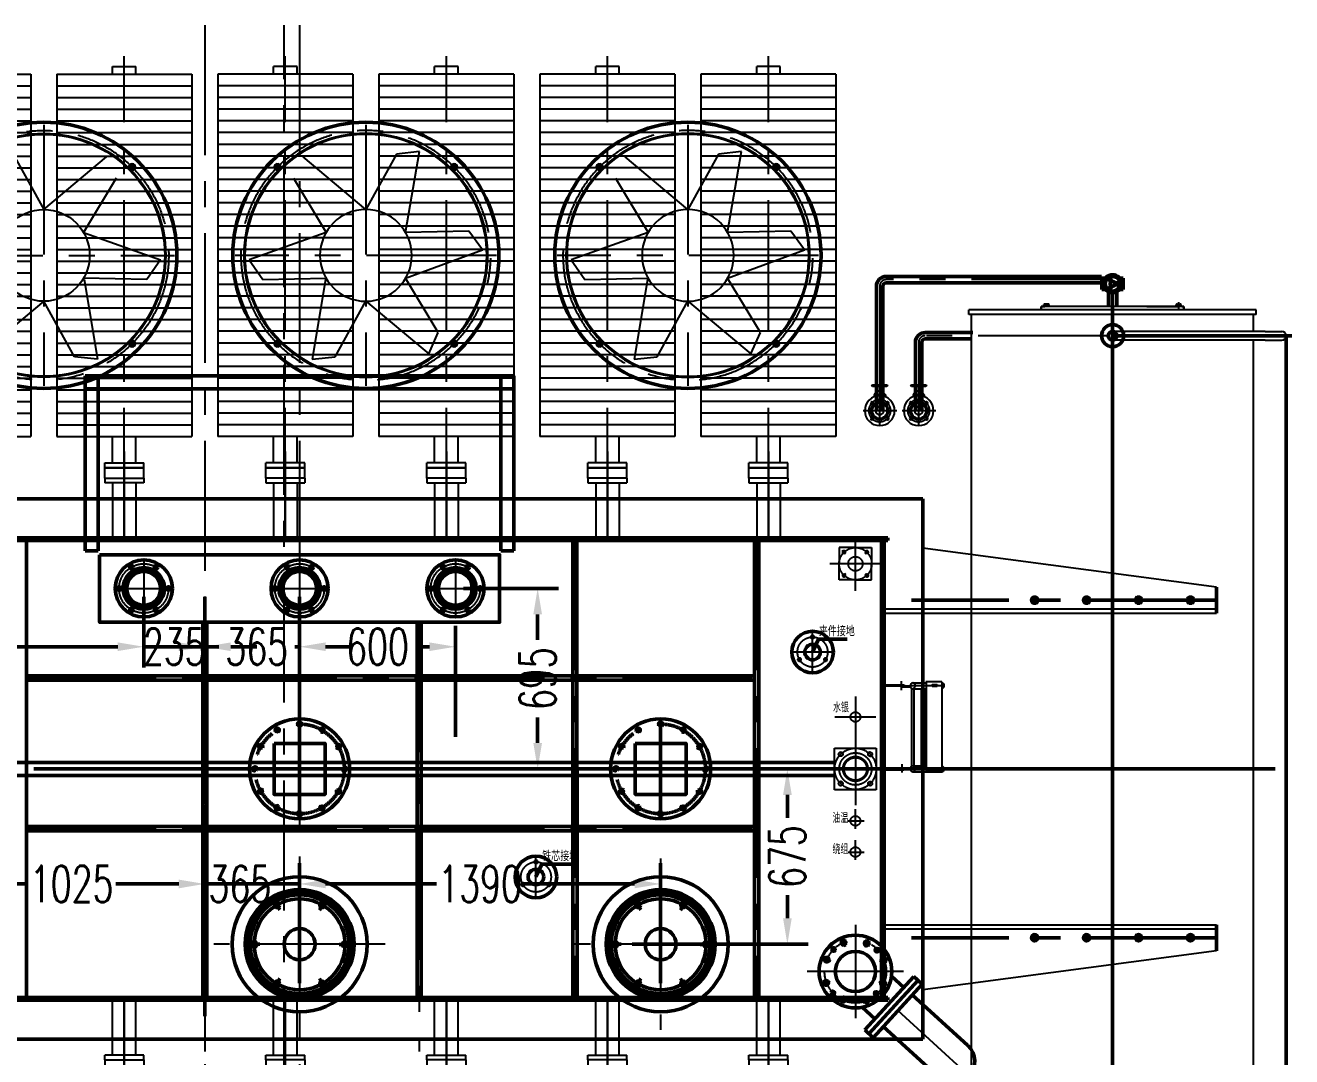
# Model space of a CAD drawing. Header units: millimetres. Extents: x -1000 to 22760, y -400 to 16400.
# Drawn here: x 2953 to 7829, y 2779 to 6750 of the extents above; entities that cross this region are included whole.
import ezdxf

# ---------------------------------------------------------------- set-up
doc = ezdxf.new("R2010")
doc.units = ezdxf.units.MM
doc.header["$LTSCALE"] = 400
for name, pattern in [('CENTER', [2, 1.25, -0.25, 0.25, -0.25]), ('DASHED', [0.75, 0.5, -0.25]), ('DIVIDE', [1.25, 0.5, -0.25, 0, -0.25, 0, -0.25]), ('F', [0.75, 0.5, -0.25]), ('PHANTOM', [2.5, 1.25, -0.25, 0.25, -0.25, 0.25, -0.25])]:
    doc.linetypes.add(name, pattern=pattern)
for name, color, linetype, lineweight in [('04', 2, 'F', 25), ('0粗实线层', 7, 'Continuous', 50), ('1.粗实线', 1, 'Continuous', 50), ('1虚线层', 5, 'DASHED', 25), ('2.点划线', 2, 'CENTER', 18), ('2中心线层', 1, 'CENTER', 25), ('3双点划线层', 4, 'PHANTOM', 25), ('4细实线层', 2, 'Continuous', 25), ('5文字层', 6, 'Continuous', 25), ('细实线', 3, 'Continuous', 20)]:
    doc.layers.add(name, color=color, linetype=linetype, lineweight=lineweight)
for name, color, linetype in [('1轮廓实线层', 7, 'Continuous'), ('2', 2, 'CENTER'), ('3中心线层', 1, 'CENTER'), ('4', 2, 'Continuous'), ('5', 3, 'Continuous'), ('6', 4, 'DIVIDE')]:
    doc.layers.add(name, color=color, linetype=linetype)
doc.styles.get("Standard").update_dxf_attribs({"font": 'txt.shx', "width": 0.67, "bigfont": 'hztxt.shx'})
doc.styles.add('TH_GBDIM', font='txt.shx', dxfattribs={"width": 0.67, "bigfont": 'hztxt.shx'})
doc.dimstyles.new('TH_GBDIM', dxfattribs={"dimscale": 40, "dimtxt": 3.5, "dimasz": 2.5, "dimexe": 2, "dimexo": 0, "dimgap": 1.5, "dimtad": 0, "dimtoh": 1, "dimdec": 1, "dimdsep": 46, "dimtxsty": 'TH_GBDIM', "dimcen": 2.5, "dimclrd": 3, "dimclre": 3, "dimclrt": 6, "dimadec": 0, "dimazin": 2, "dimtfac": 0.714286, "dimtdec": 1, "dimtmove": 0, "dimatfit": 3, "dimfxl": 0, "dimtzin": 0, "dimlwd": -1, "dimlwe": -1, "dimarcsym": 0})

# ---------------------------------------------------------------- blocks, each defined once
blk = doc.blocks.new('A$C68DA77BB')
at = {"layer": '0粗实线层', "color": 0}
for p, q in [((0, 2080), (5530, 2080)), ((5530, 0), (5530, 2080)), ((0, 0), (5530, 0))]:
    blk.add_line(p, q, dxfattribs=at)
at = {"layer": '0粗实线层', "color": 6}
for p, q in [((135, 1930), (5395, 1930)), ((135, 1920), (5395, 1920)), ((5370, 160), (5370, 1920)), ((5380, 160), (5380, 1920)), ((5395, 1920), (5395, 1930)), ((135, 160), (5395, 160)), ((5395, 150), (135, 150)), ((5395, 160), (5395, 150))]:
    blk.add_line(p, q, dxfattribs=at)
blk = doc.blocks.new('A$C7B5F6B6B')
at = {"layer": '0粗实线层'}
h = blk.add_hatch(color=256, dxfattribs=at)
edge = h.paths.add_edge_path()
edge.add_arc((330, 330), 210, 0, 360)
edge = h.paths.add_edge_path(flags=16)
edge.add_arc((330, 330), 204, 0, 360)
at = {"layer": '0粗实线层', "color": 1, "linetype": 'CENTER'}
for p, q in [((232.5, 498.9), (253.9, 461.8)), ((427.8, 498.8), (406.4, 461.7)), ((134.7, 329.8), (177.5, 329.8)), ((525.3, 329.5), (482.5, 329.5)), ((232.2, 160.6), (253.6, 197.7)), ((427.5, 160.5), (406.1, 197.6))]:
    blk.add_line(p, q, dxfattribs=at)
at = {"layer": '0粗实线层'}
for centre, radius in [((330, 330), 260), ((330, 330), 210), ((330, 330), 204), ((330, 330), 190), ((242.5, 481), 10), ((417.5, 481), 10), ((330, 330), 60), ((155, 329.4), 10), ((505, 329.4), 10), ((242.5, 177.8), 10), ((417.5, 177.8), 10)]:
    blk.add_circle(centre, radius, dxfattribs=at)
at = {"layer": '0粗实线层', "color": 6}
blk.add_circle((330, 330), 200, dxfattribs=at)
at = {"layer": '0粗实线层', "color": 1}
blk.add_circle((330, 329.4), 175, dxfattribs=at)
at = {"layer": '2中心线层'}
for p, q in [((330, 660), (330, 0)), ((330, 640), (330, 20)), ((330, 624.9), (330, 119.9)), ((330, 527.9), (330, 141.9)), ((330, 480), (330, 180)), ((330, 444.9), (330, 144.9)), ((660, 330), (0, 330)), ((640, 330), (20, 330)), ((500, 330), (180, 330))]:
    blk.add_line(p, q, dxfattribs=at)
blk = doc.blocks.new('A$C51266F9E')
at = {"layer": '2中心线层'}
for p, q in [((260, -110), (260, 1744.1)), ((260, 222.5), (260, -110))]:
    blk.add_line(p, q, dxfattribs=at)
at = {"layer": '4'}
for p, q in [((0, 1675), (0, 280)), ((520, 1675), (0, 1675)), ((215, 1675), (215, 1705)), ((305, 1705), (215, 1705)), ((305, 1675), (305, 1705)), ((520, 1675), (520, 280)), ((520, 1630), (0, 1630)), ((520, 1585), (0, 1585)), ((520, 1540), (0, 1540)), ((520, 1495), (0, 1495)), ((520, 1450), (0, 1450)), ((520, 1405), (0, 1405)), ((520, 1360), (0, 1360)), ((520, 1315), (0, 1315)), ((520, 1270), (0, 1270)), ((520, 1225), (0, 1225)), ((520, 1180), (0, 1180)), ((520, 1135), (0, 1135)), ((520, 1090), (0, 1090)), ((520, 1045), (0, 1045)), ((520, 1000), (0, 1000)), ((520, 955), (0, 955)), ((520, 910), (0, 910)), ((520, 865), (0, 865)), ((520, 820), (0, 820)), ((520, 775), (0, 775)), ((520, 730), (0, 730)), ((520, 685), (0, 685)), ((520, 640), (0, 640)), ((520, 595), (0, 595)), ((520, 550), (0, 550)), ((520, 505), (0, 505)), ((520, 460), (0, 460)), ((520, 415), (0, 415)), ((520, 370), (0, 370)), ((520, 325), (0, 325)), ((520, 280), (0, 280)), ((215, 178), (215, 280)), ((305, 178), (305, 280)), ((335, 178), (185, 178)), ((185, 160), (185, 178)), ((335, 160), (185, 160)), ((185, 160), (335, 160)), ((185, 120), (185, 160)), ((335, 160), (335, 178)), ((335, 120), (335, 160)), ((185, 120), (185, 102)), ((335, 120), (185, 120)), ((185, 102), (335, 102)), ((215, 102), (215, -110)), ((305, 102), (305, -110)), ((335, 120), (335, 102))]:
    blk.add_line(p, q, dxfattribs=at)
blk = doc.blocks.new('风机DBF-5Q8')
at = {"color": 2}
for radius in [469.9, 465.5]:
    blk.add_circle((0, 0), radius, dxfattribs=at)
at = {"layer": '04', "color": 2, "linetype": 'ByBlock'}
for p, q in [((-153, 88.4), (-206.1, 400)), ((-206.1, 400), (-118, 390.2)), ((-118, 390.2), (0, 176.7)), ((0, 176.7), (241.4, 380)), ((278.9, 297.3), (153, 88.4)), ((-449.5, 20.9), (-396.9, 92.9)), ((-396.9, 92.9), (-153, 88.4)), ((153, 88.4), (449.7, -17.6)), ((-153, -88.4), (-449.5, 20.9)), ((449.7, -17.6), (396.9, -92.9)), ((-278.9, -297.3), (-153, -88.4)), ((396.9, -92.9), (153, -88.4)), ((155.6, -93.3), (206.5, -399.3)), ((0, -176.7), (-242.8, -378.9)), ((118, -390.2), (0, -176.7)), ((-242.8, -378.9), (-278.9, -297.3)), ((206.5, -399.3), (118, -390.2))]:
    blk.add_line(p, q, dxfattribs=at)
blk.add_circle((0, 0), 176.7, dxfattribs=at)
at = {"layer": '0粗实线层'}
for centre, radius in [((0, 0), 512.5), ((-340.1, 340.1), 9.5), ((340.1, 340.1), 9.5), ((-340.1, -340.1), 9.5), ((340.1, -340.1), 9.5)]:
    blk.add_circle(centre, radius, dxfattribs=at)
at = {"layer": '2中心线层'}
for p, q in [((0, 503), (0, -503)), ((-503, 0), (503, 0))]:
    blk.add_line(p, q, dxfattribs=at)
blk.add_circle((0, 0), 481, dxfattribs=at)
blk = doc.blocks.new('A$C459C2F64')
at = {"layer": '1轮廓实线层'}
blk.add_hatch(color=256, dxfattribs=at).paths.add_polyline_path([(1402.8, 4173.4), (1397.8, 4169.1), (1397.8, 4173.4)])
at = {"layer": '0粗实线层', "color": 4}
for centre, radius in [((854.8, 4091.4), 42.5), ((854.8, 4091.4), 16.7), ((854.8, 406.4), 57.5), ((854.8, 406.4), 16.7)]:
    blk.add_circle(centre, radius, dxfattribs=at)
at = {"layer": '1.粗实线'}
for p, q in [((813.7, 4291.4), (813.7, 4313.7)), ((813.7, 4313.7), (828.1, 4313.7)), ((813.7, 4291.4), (813.7, 4269)), ((837.7, 4313.9), (847.4, 4297.1)), ((843.8, 4317.5), (853.5, 4300.7)), ((882.9, 4294.9), (863.5, 4294.9)), ((895.9, 4313.7), (881.5, 4313.7)), ((895.9, 4291.4), (895.9, 4313.7)), ((895.9, 4291.4), (895.9, 4269)), ((813.7, 4269), (828.1, 4269)), ((837.7, 4268.8), (847.4, 4285.6)), ((838.8, 4203.4), (838.8, 4265.4)), ((843.8, 4265.3), (853.5, 4282)), ((854.8, 530.9), (854.8, 4265.4)), ((882.9, 4287.8), (863.5, 4287.8)), ((870.8, 4203.4), (870.8, 4265.4)), ((895.9, 4269), (881.5, 4269)), ((854.8, 4091.4), (1544.4, 4091.4)), ((1481.3, 2423.4), (0, 2423.4)), ((301.8, 661.4), (301.8, 673.4)), ((854.8, 406.4), (1295.2, 406.4)), ((730.4, 281.4), (730.4, 0)), ((979.2, 281.4), (979.2, 0)), ((730.4, 0), (979.2, 0))]:
    blk.add_line(p, q, dxfattribs=at)
for radius in [34.8, 28.3, 9.41]:
    blk.add_circle((854.8, 4291.4), radius, dxfattribs=at)
at = {"layer": '1轮廓实线层'}
for p, q in [((579.8, 4191.4), (579.8, 4203.4)), ((1129.8, 4203.4), (579.8, 4203.4)), ((579.8, 4191.4), (579.8, 4203.4)), ((579.8, 4203.4), (594.2, 4203.4)), ((579.8, 4191.4), (579.8, 4203.4)), ((579.8, 4203.4), (579.8, 4191.4)), ((588.2, 4205.9), (588.2, 4203.4)), ((600.2, 4205.9), (588.2, 4205.9)), ((590.2, 4205.9), (590.2, 4212.2)), ((590.2, 4205.9), (610.1, 4205.9)), ((600.2, 4213.4), (592.7, 4213.4)), ((593.4, 4205.9), (593.4, 4203.4)), ((595.2, 4205.9), (595.2, 4212.2)), ((612.2, 4203.4), (599.8, 4203.4)), ((600.2, 4215.9), (600.2, 4201.6)), ((607.6, 4213.4), (600.2, 4213.4)), ((600.2, 4205.9), (612.2, 4205.9)), ((605.1, 4205.9), (605.1, 4212.2)), ((606.9, 4205.9), (606.9, 4203.4)), ((610.1, 4205.9), (610.1, 4212.2)), ((612.2, 4205.9), (612.2, 4203.4)), ((987.3, 4203.4), (1103.4, 4203.4)), ((1097.4, 4205.9), (1097.4, 4203.4)), ((1109.4, 4205.9), (1097.4, 4205.9)), ((1097.4, 4203.4), (1109.4, 4203.4)), ((1099.5, 4205.9), (1099.5, 4212.2)), ((1119.4, 4205.9), (1099.5, 4205.9)), ((1102, 4213.4), (1109.4, 4213.4)), ((1102.7, 4205.9), (1102.7, 4203.4)), ((1104.5, 4205.9), (1104.5, 4212.2)), ((1109.4, 4196.4), (1109.4, 4220.9)), ((1109.4, 4213.4), (1116.9, 4213.4)), ((1109.4, 4205.9), (1121.4, 4205.9)), ((1114.4, 4205.9), (1114.4, 4212.2)), ((1116.2, 4205.9), (1116.2, 4203.4)), ((1119.4, 4205.9), (1119.4, 4212.2)), ((1121.4, 4205.9), (1121.4, 4203.4)), ((1121.4, 4203.4), (1129.8, 4203.4)), ((1129.8, 4191.4), (1129.8, 4203.4)), ((1129.8, 4203.4), (1129.8, 4191.4)), ((1407.8, 4191.4), (301.8, 4191.4)), ((301.8, 4173.4), (301.8, 4191.4)), ((1407.8, 4173.4), (301.8, 4173.4)), ((311.8, 673.4), (311.8, 4173.4)), ((1397.8, 4108.1), (1397.8, 4173.4)), ((1407.8, 4173.4), (1407.8, 4191.4)), ((1397.8, 4108.1), (854.8, 4108.1)), ((1442.8, 4108.1), (1397.8, 4108.1)), ((1442.8, 4108.1), (1507, 4108.1)), ((1397.8, 4074.6), (854.8, 4074.6)), ((1442.8, 4074.6), (1397.8, 4074.6)), ((1397.8, 673.4), (1397.8, 4074.6)), ((1442.8, 4074.6), (1507, 4074.6)), ((1407.8, 673.4), (301.8, 673.4)), ((1407.8, 661.4), (301.8, 661.4)), ((527.3, 581.4), (527.3, 661.4)), ((607.3, 581.4), (607.3, 661.4)), ((1102.3, 581.4), (1102.3, 661.4)), ((1182.3, 581.4), (1182.3, 661.4)), ((1407.8, 661.4), (1407.8, 673.4)), ((607.3, 589.4), (527.3, 589.4)), ((1102.3, 589.4), (1182.3, 589.4)), ((1154.8, 581.4), (527.3, 581.4)), ((527.3, 569.4), (527.3, 581.4)), ((1182.3, 569.4), (527.3, 569.4)), ((554.8, 569.4), (554.8, 297.4)), ((854.8, 581.4), (1182.3, 581.4)), ((1154.8, 423.1), (1154.8, 569.4)), ((1182.3, 581.4), (1182.3, 569.4)), ((1255.2, 423.1), (854.8, 423.1)), ((1255.2, 389.6), (854.8, 389.6)), ((1154.8, 297.4), (1154.8, 389.6)), ((546.2, 281.4), (546.2, 297.4)), ((854.8, 297.4), (546.2, 297.4)), ((633.7, 297.4), (633.7, 281.4)), ((854.8, 297.4), (1163.4, 297.4)), ((1163.4, 281.4), (1163.4, 297.4)), ((854.8, 281.4), (546.2, 281.4)), ((854.8, 281.4), (573.8, 281.4)), ((615.8, 281.4), (615.8, 253.5)), ((615.8, 253.5), (626.3, 253.5)), ((618.5, 253.5), (618.5, 242.2)), ((636.7, 253.5), (626.3, 253.5)), ((634, 253.5), (634, 242.2)), ((636.7, 281.4), (636.7, 253.5)), ((771.1, 281.4), (771.1, 257.4)), ((771.1, 269.4), (854.8, 269.4)), ((771.1, 257.4), (854.8, 257.4)), ((802, 265.4), (795.2, 220.8)), ((854.8, 281.4), (1163.4, 281.4)), ((938.5, 269.4), (854.8, 269.4)), ((938.5, 257.4), (854.8, 257.4)), ((908.8, 257.4), (900.8, 204.7)), ((938.5, 281.4), (938.5, 257.4)), ((618.5, 242.2), (626.3, 242.2)), ((634, 242.2), (626.3, 242.2)), ((771.2, 204.1), (768.6, 187)), ((845, 192.9), (771.2, 204.1)), ((782.3, 210.2), (781.1, 202.6)), ((795.2, 220.8), (782.3, 210.2)), ((782.3, 210.2), (846.2, 200.5)), ((795.2, 220.8), (848, 212.7)), ((910, 190.8), (846.2, 200.5)), ((900.8, 204.7), (848, 212.7)), ((900.8, 204.7), (910, 190.8)), ((903.4, 221.7), (905.8, 221.3)), ((907.3, 231), (904.9, 231.4)), ((905.8, 221.3), (907.3, 231)), ((906.1, 223), (908.8, 222.6)), ((907.1, 229.4), (909.7, 229)), ((908.8, 222.6), (909.2, 225.8)), ((909.7, 229), (909.2, 225.8)), ((768.6, 187), (842.4, 175.8)), ((769.7, 194.2), (843.5, 183)), ((916.2, 164.5), (842.4, 175.8)), ((917.3, 171.8), (843.5, 183)), ((845, 192.9), (918.8, 181.7)), ((910, 190.8), (908.9, 183.2)), ((918.8, 181.7), (916.2, 164.5))]:
    blk.add_line(p, q, dxfattribs=at)
for centre, radius, start, end in [((592.7, 4210.1), 3.3, 41.2209, 138.7791), ((600.2, 4201.9), 11.5, 64.4539, 115.5461), ((607.6, 4210.1), 3.3, 41.2209, 138.7791), ((1102, 4210.1), 3.3, 41.2209, 138.7791), ((1109.4, 4201.9), 11.5, 64.4539, 115.5461), ((1116.9, 4210.1), 3.3, 41.2209, 138.7791), ((1507, 4091.4), 16.7, 270, 90), ((1255.2, 406.4), 16.7, 270, 90)]:
    blk.add_arc(centre, radius, start, end, dxfattribs=at)
at = {"layer": '2.点划线', "ltscale": 0.02}
for p, q in [((854.8, 307), (854.8, 669.3)), ((564.8, 549.3), (564.8, 617.7)), ((1144.8, 540.6), (1144.8, 618.7))]:
    blk.add_line(p, q, dxfattribs=at)
at = {"layer": '3中心线层'}
for p, q in [((626.3, 315.9), (626.3, 234.5)), ((836.5, 137.1), (854.8, 257.4)), ((911.7, 225.4), (901.5, 226.9))]:
    blk.add_line(p, q, dxfattribs=at)
blk = doc.blocks.new('A$C1DED59E8')
at = {"color": 1, "linetype": 'CENTER'}
for p, q in [((1132, 629.7), (-42, 629.7)), ((1132, -670.3), (-42, -670.3))]:
    blk.add_line(p, q, dxfattribs=at)
at = {"layer": '0粗实线层', "color": 3}
for p, q in [((1132, 579.7), (1132, 679.7)), ((1132, -620.3), (1132, -720.3))]:
    blk.add_line(p, q, dxfattribs=at)
at = {"layer": '0粗实线层'}
for centre in [(432, 629.7), (632, 629.7), (832, 629.7), (1032, 629.7), (432, -670.3), (632, -670.3), (832, -670.3), (1032, -670.3)]:
    blk.add_circle(centre, 12, dxfattribs=at)
at = {"layer": '2中心线层'}
for p, q in [((432, 644.7), (432, 614.7)), ((632, 644.7), (632, 614.7)), ((832, 644.7), (832, 614.7)), ((1032, 644.7), (1032, 614.7)), ((417, 629.7), (447, 629.7)), ((617, 629.7), (647, 629.7)), ((847, 629.7), (817, 629.7)), ((1047, 629.7), (1017, 629.7)), ((417, -670.3), (447, -670.3)), ((432, -685.3), (432, -655.3)), ((617, -670.3), (647, -670.3)), ((632, -685.3), (632, -655.3)), ((847, -670.3), (817, -670.3)), ((832, -685.3), (832, -655.3)), ((1047, -670.3), (1017, -670.3)), ((1032, -685.3), (1032, -655.3))]:
    blk.add_line(p, q, dxfattribs=at)
at = {"layer": '5'}
for p, q in [((1132, 679.7), (2, 829.7)), ((-140, 595.7), (1132, 595.7)), ((-140, 579.7), (1132, 579.7)), ((-140, 579.7), (1132, 579.7)), ((-140, -620.3), (1132, -620.3)), ((-140, -620.3), (1132, -620.3)), ((-140, -636.3), (1132, -636.3)), ((1132, -720.3), (2, -870.3))]:
    blk.add_line(p, q, dxfattribs=at)
blk = doc.blocks.new('A$C34DD173F')
at = {"layer": '0粗实线层'}
for centre, radius in [((113, 113), 110), ((65.5, 195.3), 7), ((160.5, 195.3), 7), ((113, 113), 80), ((113, 113), 70), ((113, 113), 65), ((18, 113), 7), ((208, 113), 7), ((65.5, 30.7), 7), ((160.5, 30.7), 7)]:
    blk.add_circle(centre, radius, dxfattribs=at)
at = {"layer": '2中心线层'}
for p, q in [((60.5, 203.9), (70.5, 186.6)), ((113, 226), (113, 0)), ((165.5, 203.9), (155.5, 186.6)), ((0, 113), (226, 113)), ((8, 113), (28, 113)), ((218, 113), (198, 113)), ((60.5, 22.1), (70.5, 39.4)), ((165.5, 22.1), (155.5, 39.4))]:
    blk.add_line(p, q, dxfattribs=at)
blk.add_circle((113, 113), 95, dxfattribs=at)
blk = doc.blocks.new('A$C53A92858')
for p, q in [((-80, 852.5), (-142.5, 852.5)), ((-142.5, 852.5), (-142.5, 790)), ((-80, 852.5), (-17.5, 852.5)), ((-17.5, 852.5), (-17.5, 790)), ((-142.5, 727.5), (-142.5, 790)), ((-17.5, 727.5), (-17.5, 790)), ((-80, 727.5), (-142.5, 727.5)), ((-80, 727.5), (-17.5, 727.5)), ((-160, -80), (-160, 80)), ((-160, 80), (0, 80)), ((0, 80), (0, -80)), ((0, -80), (-160, -80))]:
    blk.add_line(p, q)
for centre, radius in [((-124.2, 834.2), 4.97), ((-35.8, 834.2), 4.97), ((-80, 790), 27.5), ((-124.2, 745.8), 4.97), ((-35.8, 745.8), 4.97), ((-136.6, 56.6), 8), ((-80, 0), 62), ((-23.4, 56.6), 8), ((-80, 0), 48), ((-80, 0), 43.5), ((-136.6, -56.6), 8), ((-23.4, -56.6), 8)]:
    blk.add_circle(centre, radius)
at = {"layer": '2', "color": 1}
blk.add_circle((-80, 0), 80, dxfattribs=at)
at = {"layer": '2中心线层'}
for p, q in [((-80, 279), (-80, 121)), ((-159, 200), (-1, 200))]:
    blk.add_line(p, q, dxfattribs=at)
at = {"layer": '2中心线层', "color": 1}
for p, q in [((-80, 140), (-80, -140)), ((-220, 0), (60, 0))]:
    blk.add_line(p, q, dxfattribs=at)
at = {"layer": '3中心线层'}
for p, q in [((-80, 685.7), (-80, 878.9)), ((-117.7, 827.7), (-130.7, 840.7)), ((-42.4, 827.6), (-29.3, 840.7)), ((17.3, 790), (-178.6, 790)), ((-117.7, 752.3), (-130.7, 739.3)), ((-42.3, 752.3), (-29.3, 739.3)), ((-108.4, 200), (-46.2, 200)), ((-80, -230.6), (-80, -154.4)), ((-108.4, -200), (-46.2, -200)), ((-80, -350.6), (-80, -274.4)), ((-108.4, -320), (-46.2, -320))]:
    blk.add_line(p, q, dxfattribs=at)
blk.add_circle((-80, 790), 62.5, dxfattribs=at)
for centre, start, end in [((-124.2, 834.2), 306.113, 241.0728), ((-35.8, 834.2), 298.9272, 233.887), ((-124.2, 745.8), 118.9272, 53.887), ((-35.8, 745.8), 126.113, 61.0728)]:
    blk.add_arc(centre, 6, start, end, dxfattribs=at)
at = {"layer": '6', "color": 0, "linetype": 'ByBlock'}
for centre in [(-80, 200), (-80, -200), (-80, -320)]:
    blk.add_circle(centre, 19, dxfattribs=at)
at = {"layer": '细实线'}
for centre, start, end in [((-136.6, 56.6), 315, 228.2246), ((-23.4, 56.6), 225, 138.2246), ((-136.6, -56.6), 45, 318.2246), ((-23.4, -56.6), 135, 48.2246)]:
    blk.add_arc(centre, 9, start, end, dxfattribs=at)
at = {"color": 6, "width": 836.407, "attachment_point": 1, "style": 'TH_GBDIM'}
for s, insert, char_height in [('{\\Ftxt,hztxt|c134;水银}', (-166.2, 251.7), 33.746), ('{\\Ftxt,hztxt|c134;油温}', (-168.3, -173.7), 33.746), ('绕组', (-168.3, -293.7), 33.75)]:
    blk.add_mtext(s, dxfattribs=dict(at, insert=insert, char_height=char_height))
blk = doc.blocks.new('A$C66063F32')
for centre, radius in [((0, 0), 80), ((0, 58), 4), ((0, 0), 30), ((-50.2, -29), 4), ((50.2, -29), 4)]:
    blk.add_circle(centre, radius)
at = {"layer": '0粗实线层', "color": 3}
for p, q in [((0, 0), (22.3, 49.2)), ((22.3, 49.2), (133.7, 49.2))]:
    blk.add_line(p, q, dxfattribs=at)
at = {"layer": '1虚线层'}
for centre, start, end in [((0, 58), 90, 2.9649), ((-50.2, -29), 210, 122.9649), ((50.2, -29), 330, 242.9649)]:
    blk.add_arc(centre, 6, start, end, dxfattribs=at)
at = {"layer": '2中心线层'}
for p, q in [((0, -83), (0, 83)), ((83, 0), (-83, 0))]:
    blk.add_line(p, q, dxfattribs=at)
blk.add_circle((0, 0), 58, dxfattribs=at)
at = {"layer": '5文字层', "insert": (24, 99.5), "char_height": 38.4, "width": 158.747, "attachment_point": 1}
blk.add_mtext('夹件接地', dxfattribs=at)
blk = doc.blocks.new('A$C1C34761A')
for centre, radius in [((0, 0), 80), ((0, 58), 4), ((0, 0), 30), ((-50.2, -29), 4), ((50.2, -29), 4)]:
    blk.add_circle(centre, radius)
at = {"layer": '0粗实线层', "color": 3}
for p, q in [((0, 0), (22.3, 49.2)), ((22.3, 49.2), (133.7, 49.2))]:
    blk.add_line(p, q, dxfattribs=at)
at = {"layer": '1虚线层'}
for centre, start, end in [((0, 58), 90, 2.9649), ((-50.2, -29), 210, 122.9649), ((50.2, -29), 330, 242.9649)]:
    blk.add_arc(centre, 6, start, end, dxfattribs=at)
at = {"layer": '2中心线层'}
blk.add_line((0, -83), (0, 83), dxfattribs=at)
blk.add_circle((0, 0), 58, dxfattribs=at)
at = {"layer": '5文字层', "insert": (24, 99.5), "char_height": 38.4, "width": 158.747, "attachment_point": 1, "rotation": 0}
blk.add_mtext('铁芯接地', dxfattribs=at)
blk = doc.blocks.new('A$C3F37093B')
at = {"layer": '0粗实线层', "color": 1, "linetype": 'CENTER'}
for p, q in [((0, -192.5), (0, 192.5)), ((192.5, 0), (-192.5, 0))]:
    blk.add_line(p, q, dxfattribs=at)
at = {"layer": '0粗实线层'}
blk.add_lwpolyline([(-98, 98), (98, 98), (98, -98), (-98, -98)], close=True, dxfattribs=at)
at = {"layer": '0粗实线层', "linetype": 'ByBlock'}
blk.add_circle((0, 0), 192.5, dxfattribs=at)
at = {"layer": '0粗实线层', "color": 1, "linetype": 'CENTER'}
for centre, radius in [((0, 0), 172.5), ((-86.2, 149.4), 6), ((0, 172.5), 6), ((86.2, 149.4), 6), ((-149.4, 86.2), 6), ((149.4, 86.2), 6), ((-172.5, 0), 6), ((172.5, 0), 6), ((-149.4, -86.2), 6), ((149.4, -86.2), 6), ((-86.2, -149.4), 6), ((86.2, -149.4), 6), ((0, -172.5), 6)]:
    blk.add_circle(centre, radius, dxfattribs=at)
at = {"layer": '0粗实线层'}
for centre, start, end in [((-86.2, 149.4), 300, 211.3287), ((0, 172.5), 300, 211.3287), ((86.2, 149.4), 240, 151.3287), ((-149.4, 86.2), 330, 241.3287), ((149.4, 86.2), 210, 121.3287), ((-172.5, 0), 0, 271.3287), ((172.5, 0), 180, 91.3287), ((-149.4, -86.2), 30, 301.3287), ((149.4, -86.2), 150, 61.3287), ((-86.2, -149.4), 60, 331.3287), ((86.2, -149.4), 120, 31.3287), ((0, -172.5), 90, 1.3287)]:
    blk.add_arc(centre, 8, start, end, dxfattribs=at)
blk = doc.blocks.new('8YB.180.A006.1')
at = {"layer": '0粗实线层'}
for centre, radius in [((0, 0), 140), ((-43.7, 108.6), 9), ((45.9, 110.9), 9), ((-108.6, 43.7), 9), ((-82.6, 82.6), 7), ((0, 0), 77.5), ((84.9, 84.9), 7), ((110.9, 45.9), 9), ((-106.3, -45.9), 9), ((113.1, -43.7), 9), ((-80.3, -84.9), 7), ((87.1, -82.6), 7), ((-41.4, -110.9), 9), ((48.2, -108.6), 9)]:
    blk.add_circle(centre, radius, dxfattribs=at)
at = {"layer": '2中心线层'}
for p, q in [((0, 179.7), (0, -179.7)), ((-49.6, 123), (-37.1, 92.9)), ((51.9, 125.2), (39.4, 95.1)), ((-123, 49.6), (-92.9, 37.1)), ((-91.9, 91.9), (-73.2, 73.2)), ((94.1, 94.1), (75.5, 75.5)), ((125.2, 51.9), (95.1, 39.4)), ((-185.5, 0), (185.5, 0)), ((-120.7, -51.9), (-90.6, -39.4)), ((127.5, -49.6), (97.4, -37.1)), ((-89.6, -94.1), (-71, -75.5)), ((-47.3, -125.2), (-34.9, -95.1)), ((54.1, -123), (41.7, -92.9)), ((96.4, -91.9), (77.8, -73.2))]:
    blk.add_line(p, q, dxfattribs=at)
blk.add_circle((0, 0), 120, dxfattribs=at)
at = {"layer": '4细实线层'}
for centre, radius, start, end in [((-43.7, 108.6), 10, 233.2521, 138.1875), ((45.9, 110.9), 10, 149.8867, 55.2668), ((-108.6, 43.7), 10, 239.8867, 145.2668), ((-82.6, 82.6), 8, 213.6127, 143.646), ((84.9, 84.9), 8, 123.6127, 53.646), ((110.9, 45.9), 10, 143.2521, 48.1875), ((-106.3, -45.9), 10, 323.2521, 228.1875), ((113.1, -43.7), 10, 59.8867, 325.2668), ((-80.3, -84.9), 8, 303.6127, 233.646), ((87.1, -82.6), 8, 33.6127, 323.646), ((-41.4, -110.9), 10, 329.8867, 235.2668), ((48.2, -108.6), 10, 53.2521, 318.1875)]:
    blk.add_arc(centre, radius, start, end, dxfattribs=at)
blk = doc.blocks.new('A$C113E1078')
for p, q in [((-80.6, -114.5), (-80.6, -178.3)), ((83.6, -112.3), (83.6, -178.3))]:
    blk.add_line(p, q)
at = {"color": 7, "linetype": 'Continuous'}
for p, q in [((-138, -222.3), (-138, -178.3)), ((-137.8, -178.3), (142, -178.3)), ((142, -222.3), (142, -178.3)), ((-138, -200.3), (142, -200.3)), ((-138, -222.3), (142, -222.3)), ((-81.7, -511.8), (-81.1, -222.3)), ((83.3, -512.6), (83.9, -222.3))]:
    blk.add_line(p, q, dxfattribs=at)
blk.add_arc((0.8, -512.2), 82.5, 179.7522, 359.7522)
at = {"layer": '2中心线层'}
blk.add_line((0.5, -594.7), (0.5, -222.3), dxfattribs=at)
blk = doc.blocks.new('*D245')
at = {"layer": '0粗实线层', "color": 3}
for p, q in [((2619, 3108.8), (2619, 3524.1)), ((3644, 2935.6), (3644, 3524.1)), ((2719, 3444.1), (2961.7, 3444.1)), ((3544, 3444.1), (3301.4, 3444.1))]:
    blk.add_line(p, q, dxfattribs=at)
for points in [[(2719, 3460.7), (2719, 3427.4), (2619, 3444.1)], [(3544, 3460.7), (3544, 3427.4), (3644, 3444.1)]]:
    blk.add_solid(points, dxfattribs=at)
at = {"layer": 'Defpoints', "color": 0}
for p in [(3644, 3444.1), (2619, 3108.8), (3644, 2935.6)]:
    blk.add_point(p, dxfattribs=at)
at = {"layer": '0粗实线层', "color": 6, "insert": (3131.5, 3444.1), "char_height": 140, "attachment_point": 5, "style": 'TH_GBDIM'}
blk.add_mtext('1025', dxfattribs=at)
blk = doc.blocks.new('*D246')
at = {"layer": '0粗实线层', "color": 3}
for p, q in [((3644, 2959.4), (3644, 3524.1)), ((4009, 3062), (4009, 3524.1)), ((3544, 3444.1), (3444, 3444.1)), ((3644, 3444.1), (4009, 3444.1)), ((4109, 3444.1), (4209, 3444.1))]:
    blk.add_line(p, q, dxfattribs=at)
for points in [[(3544, 3460.7), (3544, 3427.4), (3644, 3444.1)], [(4109, 3460.7), (4109, 3427.4), (4009, 3444.1)]]:
    blk.add_solid(points, dxfattribs=at)
at = {"layer": 'Defpoints', "color": 0}
for p in [(4009, 3444.1), (4009, 3062), (3644, 2959.4)]:
    blk.add_point(p, dxfattribs=at)
at = {"layer": '0粗实线层', "color": 6, "insert": (3779, 3444.1), "char_height": 140, "attachment_point": 5, "style": 'TH_GBDIM'}
blk.add_mtext('365', dxfattribs=at)
blk = doc.blocks.new('*D247')
at = {"layer": '0粗实线层', "color": 3}
for p, q in [((4009, 3062), (4009, 3524.1)), ((5399, 3062), (5399, 3524.1)), ((4109, 3444.1), (4536, 3444.1)), ((5299, 3444.1), (4872.1, 3444.1))]:
    blk.add_line(p, q, dxfattribs=at)
for points in [[(4109, 3460.7), (4109, 3427.4), (4009, 3444.1)], [(5299, 3460.7), (5299, 3427.4), (5399, 3444.1)]]:
    blk.add_solid(points, dxfattribs=at)
at = {"layer": 'Defpoints', "color": 0}
for p in [(5399, 3444.1), (4009, 3062), (5399, 3062)]:
    blk.add_point(p, dxfattribs=at)
at = {"layer": '0粗实线层', "color": 6, "insert": (4704, 3444.1), "char_height": 140, "attachment_point": 5, "style": 'TH_GBDIM'}
blk.add_mtext('1390', dxfattribs=at)
blk = doc.blocks.new('*D248')
at = {"layer": '0粗实线层', "color": 3}
for p, q in [((3409, 4550.2), (3409, 4277.5)), ((3644, 4550.2), (3644, 4277.5)), ((3309, 4357.5), (3209, 4357.5)), ((3409, 4357.5), (3644, 4357.5)), ((3744, 4357.5), (3844, 4357.5))]:
    blk.add_line(p, q, dxfattribs=at)
for points in [[(3309, 4374.2), (3309, 4340.9), (3409, 4357.5)], [(3744, 4374.2), (3744, 4340.9), (3644, 4357.5)]]:
    blk.add_solid(points, dxfattribs=at)
at = {"layer": 'Defpoints', "color": 0}
for p in [(3409, 4550.2), (3644, 4550.2), (3644, 4357.5)]:
    blk.add_point(p, dxfattribs=at)
at = {"layer": '0粗实线层', "color": 6, "insert": (3526.5, 4357.5), "char_height": 140, "attachment_point": 5, "style": 'TH_GBDIM'}
blk.add_mtext('235', dxfattribs=at)
blk = doc.blocks.new('*D249')
at = {"layer": '0粗实线层', "color": 3}
for p, q in [((3644, 4550.2), (3644, 4277.5)), ((4009, 4010.6), (4009, 4437.5)), ((3544, 4357.5), (3444, 4357.5)), ((3644, 4357.5), (3697.7, 4357.5)), ((4009, 4357.5), (3990.4, 4357.5)), ((4109, 4357.5), (4209, 4357.5))]:
    blk.add_line(p, q, dxfattribs=at)
for points in [[(3544, 4374.2), (3544, 4340.9), (3644, 4357.5)], [(4109, 4374.2), (4109, 4340.9), (4009, 4357.5)]]:
    blk.add_solid(points, dxfattribs=at)
at = {"layer": 'Defpoints', "color": 0}
for p in [(3644, 4550.2), (4009, 4357.5), (4009, 4010.6)]:
    blk.add_point(p, dxfattribs=at)
at = {"layer": '0粗实线层', "color": 6, "insert": (3844, 4357.5), "char_height": 140, "attachment_point": 5, "style": 'TH_GBDIM'}
blk.add_mtext('365', dxfattribs=at)
blk = doc.blocks.new('*D250')
at = {"layer": '0粗实线层', "color": 3}
for p, q in [((4009, 4550.2), (4009, 4277.5)), ((4609, 4010.6), (4609, 4437.5)), ((4109, 4357.5), (4161.8, 4357.5)), ((4509, 4357.5), (4456.3, 4357.5))]:
    blk.add_line(p, q, dxfattribs=at)
for points in [[(4109, 4374.2), (4109, 4340.9), (4009, 4357.5)], [(4509, 4374.2), (4509, 4340.9), (4609, 4357.5)]]:
    blk.add_solid(points, dxfattribs=at)
at = {"layer": 'Defpoints', "color": 0}
for p in [(4009, 4550.2), (4609, 4357.5), (4609, 4010.6)]:
    blk.add_point(p, dxfattribs=at)
at = {"layer": '0粗实线层', "color": 6, "insert": (4309, 4357.5), "char_height": 140, "attachment_point": 5, "style": 'TH_GBDIM'}
blk.add_mtext('600', dxfattribs=at)
blk = doc.blocks.new('*D251')
at = {"layer": '0粗实线层', "color": 3}
for p, q in [((3409, 4550.2), (3409, 4277.5)), ((1489, 4252), (1489, 4437.5)), ((1589, 4357.5), (2281, 4357.5)), ((3309, 4357.5), (2617.1, 4357.5))]:
    blk.add_line(p, q, dxfattribs=at)
for points in [[(1589, 4374.2), (1589, 4340.9), (1489, 4357.5)], [(3309, 4374.2), (3309, 4340.9), (3409, 4357.5)]]:
    blk.add_solid(points, dxfattribs=at)
at = {"layer": 'Defpoints', "color": 0}
for p in [(3409, 4550.2), (3409, 4357.5), (1489, 4252)]:
    blk.add_point(p, dxfattribs=at)
at = {"layer": '0粗实线层', "color": 6, "insert": (2449, 4357.5), "char_height": 140, "attachment_point": 5, "style": 'TH_GBDIM'}
blk.add_mtext('1920', dxfattribs=at)
blk = doc.blocks.new('*D252')
at = {"layer": '0粗实线层', "color": 3}
for p, q in [((4639.5, 4582), (5005.6, 4582)), ((4925.6, 4482), (4925.6, 4383.9)), ((4925.6, 3987), (4925.6, 4085.2)), ((4687.6, 3887), (5005.6, 3887))]:
    blk.add_line(p, q, dxfattribs=at)
for points in [[(4908.9, 4482), (4942.3, 4482), (4925.6, 4582)], [(4908.9, 3987), (4942.3, 3987), (4925.6, 3887)]]:
    blk.add_solid(points, dxfattribs=at)
at = {"layer": 'Defpoints', "color": 0}
for p in [(4639.5, 4582), (4687.6, 3887), (4925.6, 3887)]:
    blk.add_point(p, dxfattribs=at)
at = {"layer": '0粗实线层', "color": 6, "insert": (4925.6, 4234.5), "char_height": 140, "attachment_point": 5, "rotation": 90, "style": 'TH_GBDIM'}
blk.add_mtext('695', dxfattribs=at)
blk = doc.blocks.new('*D253')
at = {"layer": '0粗实线层', "color": 3}
for p, q in [((4687.6, 3887), (5967.1, 3887)), ((5887.1, 3787), (5887.1, 3698.7)), ((5887.1, 3312), (5887.1, 3400.3)), ((5289.2, 3212), (5967.1, 3212))]:
    blk.add_line(p, q, dxfattribs=at)
for points in [[(5870.4, 3787), (5903.8, 3787), (5887.1, 3887)], [(5870.4, 3312), (5903.8, 3312), (5887.1, 3212)]]:
    blk.add_solid(points, dxfattribs=at)
at = {"layer": 'Defpoints', "color": 0}
for p in [(4687.6, 3887), (5289.2, 3212), (5887.1, 3212)]:
    blk.add_point(p, dxfattribs=at)
at = {"layer": '0粗实线层', "color": 6, "insert": (5887.1, 3549.5), "char_height": 140, "attachment_point": 5, "rotation": 90, "style": 'TH_GBDIM'}
blk.add_mtext('675', dxfattribs=at)
blk = doc.blocks.new('*D254')
at = {"layer": '0粗实线层', "color": 3}
for p, q in [((7808, 5555), (7808, 201.9)), ((343, 4287.1), (343, 201.9)), ((443, 281.9), (3891.6, 281.9)), ((7708, 281.9), (4259.4, 281.9))]:
    blk.add_line(p, q, dxfattribs=at)
for points in [[(443, 298.6), (443, 265.3), (343, 281.9)], [(7708, 298.6), (7708, 265.3), (7808, 281.9)]]:
    blk.add_solid(points, dxfattribs=at)
at = {"layer": 'Defpoints', "color": 0}
for p in [(7808, 5555), (343, 4287.1), (7808, 281.9)]:
    blk.add_point(p, dxfattribs=at)
at = {"layer": '0粗实线层', "color": 6, "insert": (4075.5, 281.9), "char_height": 140, "attachment_point": 5, "style": 'TH_GBDIM'}
blk.add_mtext('7465', dxfattribs=at)
blk = doc.blocks.new('*D256')
at = {"layer": '0粗实线层', "color": 3}
for p, q in [((7139, 5220.5), (7139, 458.1)), ((3949, 1110.2), (3949, 458.1)), ((4049, 538.1), (5376, 538.1)), ((7039, 538.1), (5712.1, 538.1))]:
    blk.add_line(p, q, dxfattribs=at)
for points in [[(4049, 554.7), (4049, 521.4), (3949, 538.1)], [(7039, 554.7), (7039, 521.4), (7139, 538.1)]]:
    blk.add_solid(points, dxfattribs=at)
at = {"layer": 'Defpoints', "color": 0}
for p in [(7139, 5220.5), (3949, 1110.2), (7139, 538.1)]:
    blk.add_point(p, dxfattribs=at)
at = {"layer": '0粗实线层', "color": 6, "insert": (5544, 538.1), "char_height": 140, "attachment_point": 5, "style": 'TH_GBDIM'}
blk.add_mtext('3190', dxfattribs=at)
blk = doc.blocks.new('*D261')
at = {"layer": '0粗实线层', "color": 3}
for p, q in [((632, 3600.5), (632, 458.1)), ((3949, 1110.2), (3949, 458.1)), ((732, 538.1), (2122.7, 538.1)), ((3849, 538.1), (2458.4, 538.1))]:
    blk.add_line(p, q, dxfattribs=at)
for points in [[(732, 554.7), (732, 521.4), (632, 538.1)], [(3849, 554.7), (3849, 521.4), (3949, 538.1)]]:
    blk.add_solid(points, dxfattribs=at)
at = {"layer": 'Defpoints', "color": 0}
for p in [(632, 3600.5), (3949, 1110.2), (3949, 538.1)]:
    blk.add_point(p, dxfattribs=at)
at = {"layer": '0粗实线层', "color": 6, "insert": (2290.5, 538.1), "char_height": 140, "attachment_point": 5, "style": 'TH_GBDIM'}
blk.add_mtext('3317', dxfattribs=at)
blk = doc.blocks.new('A$C7BD02568')
for p, q in [((-98.7, -27.3), (-98.7, 27.3)), ((-93.7, -27.3), (-93.7, 27.3)), ((-93.7, 9.6), (-74.9, 9.6)), ((-74.9, 9.6), (-61.5, 21.7)), ((-74.9, -9.6), (-74.9, 9.6)), ((-61.5, -21.7), (-61.5, 21.7)), ((-61.5, 21.7), (-52.9, 21.7)), ((-93.7, -9.6), (-74.9, -9.6)), ((-74.9, -9.6), (-61.5, -21.7)), ((-61.5, -21.7), (-52.9, -21.7))]:
    blk.add_line(p, q)
for centre, radius in [((0, 0), 57.5), ((-30.1, 30.1), 4.78), ((0, 0), 34.5), ((0, 0), 29.2), ((0, 0), 15.9), ((30.1, 30.1), 4.78), ((-30.1, -30.1), 4.78), ((30.1, -30.1), 4.78)]:
    blk.add_circle(centre, radius)
for centre, start, end in [((-96.2, 27.3), 360, 180), ((-96.2, -27.3), 180, 360)]:
    blk.add_arc(centre, 2.49, start, end)
at = {"layer": '2中心线层'}
for p, q in [((0, -66.1), (0, 63.9)), ((57.5, 0), (-92.3, 0))]:
    blk.add_line(p, q, dxfattribs=at)
blk.add_circle((0, 0), 42.5, dxfattribs=at)
blk = doc.blocks.new('A$C2FD7171A')
at = {"layer": '4细实线层'}
for p, q in [((-106.4, 113), (-28.6, 113)), ((-106.4, 108.9), (-5, 108.9)), ((-42.2, 108.9), (-42.2, 104.8)), ((-42.2, 104.8), (-4.1, 104.8)), ((-28.6, 113.1), (-28.6, 108.9)), ((125.2, 109.5), (-5, 109.5)), ((0, 99.7), (0, -201.5)), ((5.2, 120.4), (55.4, 120.4)), ((5.2, 97.7), (55.4, 97.8)), ((8.2, 99.2), (8.2, -201)), ((36.4, 97.8), (36.4, -199.6)), ((48.8, 97.8), (48.8, -199.6)), ((116.7, 124.3), (54.7, 124.3)), ((55.4, 124.3), (55.4, -221.8)), ((79.2, 106.7), (79.2, 114.5)), ((79.2, 114.5), (98.7, 114.5)), ((98.7, 106.7), (79.2, 106.7)), ((98.7, 114.5), (98.7, 106.7)), ((116.7, 124.3), (116.7, -221.8)), ((-106.4, -211.1), (-5, -211.1)), ((-106.4, -215.2), (-30.6, -215.2)), ((-44.1, -207), (-44.1, -211.1)), ((-44.1, -207), (-4.3, -207)), ((-30.6, -211.1), (-30.6, -215.2)), ((124.3, -211.1), (-5, -211.1)), ((5.2, -199.6), (55.4, -199.6)), ((5.2, -222.2), (118, -222.2)), ((14.1, -211.1), (23.8, -211.1)), ((116.7, -221.8), (55.4, -221.8)), ((116.4, -213), (55.5, -213)), ((64.7, -221.8), (64.7, -219.1)), ((64.7, -219.1), (77.3, -219.1)), ((64.7, -223.4), (64.7, -222.2)), ((77.3, -223.4), (64.7, -223.4)), ((77.3, -219.1), (77.3, -221.8)), ((77.3, -222.2), (77.3, -223.4)), ((98, -221.8), (98, -219.1)), ((98, -219.1), (110.7, -219.1)), ((98, -223.4), (98, -222.2)), ((110.7, -223.4), (98, -223.4)), ((110.7, -219.1), (110.7, -221.8)), ((110.7, -222.2), (110.7, -223.4))]:
    blk.add_line(p, q, dxfattribs=at)
at = {"layer": '4细实线层', "color": 1}
for p, q in [((-40.5, 126.5), (-40.5, 92.7)), ((-37.3, -192.4), (-37.3, -224.5))]:
    blk.add_line(p, q, dxfattribs=at)
at = {"layer": '4细实线层'}
for centre, radius, start, end in [((6.3, 109.1), 11.4, 95.7344, 264.2656), ((2.4, 109.1), 11.7, 283.7433, 76.2567), ((113.6, 109.3), 11.7, 283.7957, 76.2043), ((6.3, -210.9), 11.4, 95.7091, 264.2909), ((2.5, -210.9), 11.6, 283.636, 76.364), ((113.6, -211.1), 11.7, 283.7957, 76.2043)]:
    blk.add_arc(centre, radius, start, end, dxfattribs=at)

msp = doc.modelspace()

# ---------------------------------------------------------------- linework, layer by layer
at = {"layer": '0粗实线层'}
for p, q in [((6267.51, 5783.519), (7096.049, 5783.519)), ((6267.51, 5758.519), (7096.049, 5758.519)), ((6230.01, 5746.019), (6230.007, 5266.399)), ((6255.01, 5746.019), (6255.007, 5266.399)), ((6417.51, 5567.519), (6601.239, 5567.519)), ((6380.01, 5530.019), (6380.009, 5266.398)), ((6405.01, 5530.019), (6405.009, 5266.398)), ((6417.51, 5542.519), (6596.044, 5542.519)), ((3184.044, 5400.958), (3184.044, 4727.019)), ((3234.044, 5400.958), (3234.044, 4727.019)), ((4784.044, 5400.958), (4784.044, 4727.019)), ((4834.044, 5350.958), (4834.044, 5400.958)), ((4834.044, 5400.958), (4834.044, 4727.019)), ((2957.041, 4767.019), (2957.041, 3007.019)), ((5061.028, 4767.045), (5061.072, 3007.045)), ((5077.028, 4767.045), (5077.072, 3007.045)), ((5761.047, 4767.019), (5761.047, 3007.019)), ((5777.047, 4767.019), (5777.047, 3007.019)), ((3184.044, 4727.019), (3234.044, 4727.019)), ((4834.044, 4727.019), (4784.044, 4727.019)), ((3636.04, 4452.019), (3636.04, 3007.019)), ((3652.04, 4452.019), (3652.04, 3007.019)), ((4461.036, 4452.03), (4461.072, 3007.03)), ((4477.036, 4452.031), (4477.072, 3007.031)), ((2957.041, 4245.007), (3636.04, 4245.007)), ((3652.04, 4245.007), (5761.047, 4245.007)), ((2957.041, 4229.007), (3636.04, 4229.007)), ((3652.04, 4229.007), (5761.047, 4229.007)), ((6069.044, 3912.247), (2124.687, 3912.247)), ((6069.044, 3862.247), (2124.687, 3862.247)), ((2957.041, 3665.031), (3636.04, 3665.031)), ((3652.04, 3665.031), (5761.047, 3665.031)), ((2957.041, 3649.031), (3636.04, 3649.031)), ((3652.04, 3649.031), (5761.047, 3649.031))]:
    msp.add_line(p, q, dxfattribs=at)
at = {"layer": '0粗实线层', "color": 1}
msp.add_line((7431.021, 3887.019), (2985.888, 3887.019), dxfattribs=at)
at = {"layer": '0粗实线层', "color": 0}
for points in [[(3184.044, 5400.958), (4834.044, 5400.958)], [(4834.044, 5350.958), (3184.044, 5350.958)]]:
    msp.add_lwpolyline(points, dxfattribs=at)
at = {"layer": '0粗实线层'}
msp.add_lwpolyline([(3239.044, 4712.019), (4779.044, 4712.019), (4779.044, 4452.019), (3239.044, 4452.019)], close=True, dxfattribs=at)
for centre, radius in [((6267.51, 5746.019), 37.5), ((6267.51, 5746.019), 12.5), ((6417.51, 5530.019), 37.5), ((6417.51, 5530.019), 12.5)]:
    msp.add_arc(centre, radius, 90, 180, dxfattribs=at)
at = {"layer": '2中心线层'}
for p, q in [((3644.04, 6750.358), (3644.04, 1025.377)), ((3949.044, 942.403), (3949.044, 6750.358)), ((4009.044, 6750.358), (4009.044, 849.14)), ((7096.049, 5771.019), (6267.51, 5771.019)), ((6242.51, 5746.019), (6242.507, 5266.399)), ((6392.51, 5530.019), (6392.509, 5266.398)), ((7122.097, 5555.019), (6417.51, 5555.019)), ((5069.028, 4767.045), (5069.072, 3007.045)), ((5769.047, 4767.019), (5769.047, 3007.019)), ((3644.04, 4452.019), (3644.04, 3007.019)), ((3644.043, 4452.019), (3644.043, 2798.272)), ((4469.033, 4452.03), (4469.074, 2798.283)), ((4469.036, 4452.03), (4469.072, 3007.03)), ((2957.041, 4237.007), (3636.04, 4237.007)), ((3652.04, 4237.007), (5761.047, 4237.007)), ((2957.041, 3657.031), (3636.04, 3657.031)), ((3652.04, 3657.031), (5761.047, 3657.031))]:
    msp.add_line(p, q, dxfattribs=at)
for centre in [(6267.51, 5746.019), (6417.51, 5530.019)]:
    msp.add_arc(centre, 25, 90, 180, dxfattribs=at)

# ---------------------------------------------------------------- block references
msp.add_blockref('风机DBF-5Q8', (3024.044, 5864.519))
at = {"xscale": -1}
for p in [(4264.044, 5864.519), (5504.044, 5864.519)]:
    msp.add_blockref('风机DBF-5Q8', p, dxfattribs=at)
at = {"xscale": -1, "rotation": 90}
for p in [(6242.51, 5266.399), (6392.511, 5266.398)]:
    msp.add_blockref('A$C7BD02568', p, dxfattribs=at)
at = {"layer": '0粗实线层', "color": 4}
msp.add_blockref('A$C459C2F64', (6284.239, 1463.657), dxfattribs=at)
at = {"layer": '0粗实线层'}
for name, p in [('A$C68DA77BB', (879.044, 2847.019)), ('A$C1DED59E8', (6407.044, 3907.278)), ('A$C34DD173F', (3296.044, 4469.019)), ('A$C34DD173F', (3896.044, 4469.019)), ('A$C34DD173F', (4496.044, 4469.019)), ('A$C66063F32', (5983.972, 4337.019)), ('A$C2FD7171A', (6365.447, 4098.1)), ('A$C3F37093B', (4009.046, 3887.019)), ('A$C3F37093B', (5399.046, 3887.019)), ('A$C7B5F6B6B', (3679.044, 2882.019)), ('A$C7B5F6B6B', (5069.044, 2882.019))]:
    msp.add_blockref(name, p, dxfattribs=at)
at = {"layer": '0粗实线层', "rotation": 359.9999785055815}
msp.add_blockref('A$C1C34761A', (4919.044, 3470.885), dxfattribs=at)
at = {"layer": '0粗实线层', "xscale": -1}
msp.add_blockref('8YB.180.A006.1', (6149.021, 3106.919), dxfattribs=at)
at = {"layer": '0粗实线层', "xscale": -1, "rotation": 47.51604399373587}
msp.add_blockref('A$C113E1078', (6149.058, 3106.888), dxfattribs=at)
at = {"layer": '3双点划线层', "color": 0}
msp.add_blockref('A$C53A92858', (6229.044, 3887.019), dxfattribs=at)
at = {"layer": '4细实线层', "color": 4, "xscale": -1}
for p in [(2974.044, 4887.019), (3594.044, 4887.019)]:
    msp.add_blockref('A$C51266F9E', p, dxfattribs=at)
at = {"layer": '4细实线层', "color": 4}
for p in [(3694.044, 4887.019), (4314.044, 4887.019), (4934.044, 4887.019), (5554.044, 4887.019)]:
    msp.add_blockref('A$C51266F9E', p, dxfattribs=at)
at = {"layer": '4细实线层', "color": 4, "rotation": 180}
for p in [(2974.044, 2887.019), (3594.044, 2887.019)]:
    msp.add_blockref('A$C51266F9E', p, dxfattribs=at)
at = {"layer": '4细实线层', "color": 4, "xscale": -1, "rotation": 180}
for p in [(3694.044, 2887.019), (4314.044, 2887.019), (4934.044, 2887.019), (5554.044, 2887.019)]:
    msp.add_blockref('A$C51266F9E', p, dxfattribs=at)

# ---------------------------------------------------------------- dimensions: what is measured, and where the dimension line sits
at = {"layer": '0粗实线层'}
for base, p1, p2, picture, middle in [((7808.013, 281.947), (343.044, 4287.065), (7808.013, 5555.019), '*D254', (4075.528, 281.947)), ((3644.04, 4357.524), (3409.044, 4550.178), (3644.04, 4550.178), '*D248', (3526.542, 4357.524)), ((4009.044, 4357.524), (3644.04, 4550.178), (4009.044, 4010.551), '*D249', (3844.04, 4357.524)), ((4609.044, 4357.524), (4009.044, 4550.178), (4609.044, 4010.551), '*D250', (4309.044, 4357.524)), ((4009.044, 3444.079), (3644.04, 2959.353), (4009.044, 3062.019), '*D246', (3779.044, 3444.079))]:
    dim = msp.add_linear_dim(base=base, p1=p1, p2=p2, dimstyle='TH_GBDIM', dxfattribs=at)
    dim.commit()
    dim.dimension.update_dxf_attribs({"geometry": picture, "text_midpoint": middle, "dimtype": 160})
for base, p1, p2, picture, middle in [((7139.044, 538.07), (3949.044, 1110.187), (7139.044, 5220.492), '*D256', (5544.044, 538.07)), ((3409.044, 4357.524), (1489.044, 4252.019), (3409.044, 4550.178), '*D251', (2449.044, 4357.524)), ((3949.044, 538.07), (632.033, 3600.519), (3949.044, 1110.187), '*D261', (2290.539, 538.07)), ((3644.043, 3444.079), (2619.044, 3108.812), (3644.043, 2935.618), '*D245', (3131.543, 3444.079)), ((5399.044, 3444.079), (4009.044, 3062.019), (5399.044, 3062.019), '*D247', (4704.044, 3444.079))]:
    dim = msp.add_linear_dim(base=base, p1=p1, p2=p2, dimstyle='TH_GBDIM', dxfattribs=at)
    dim.commit()
    dim.dimension.update_dxf_attribs({"geometry": picture, "text_midpoint": middle})
for base, p1, p2, picture, middle in [((4925.605, 3887.019), (4639.547, 4582.019), (4687.636, 3887.019), '*D252', (4925.605, 4234.519)), ((5887.087, 3212.019), (4687.636, 3887.019), (5289.214, 3212.019), '*D253', (5887.087, 3549.519))]:
    dim = msp.add_linear_dim(base=base, p1=p1, p2=p2, angle=90, dimstyle='TH_GBDIM', dxfattribs=at)
    dim.commit()
    dim.dimension.update_dxf_attribs({"geometry": picture, "text_midpoint": middle})

doc.saveas('drawing.dxf')
